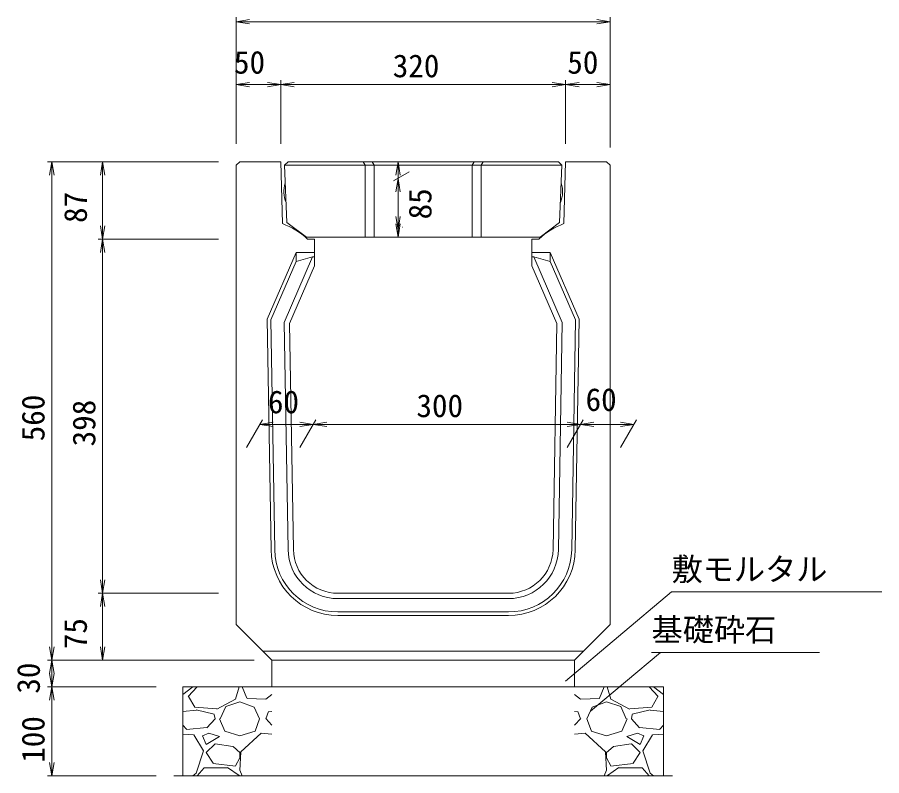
# Model space of a CAD drawing. Units: millimetres on the paper. Extents: x 2 to 843, y 0 to 594.
# Drawn here: x 333.6 to 430.7, y 421.3 to 506.5 of the extents above; entities that cross this region are included whole.
import ezdxf
from ezdxf.enums import TextEntityAlignment as Align

# ---------------------------------------------------------------- set-up
doc = ezdxf.new("R2010")
doc.units = ezdxf.units.MM
for name, color, linetype, lineweight in [('0_2', 7, 'Continuous', 18), ('D-STR-DIM（寸法）', 7, 'Continuous', 18), ('D-STR-HTXT（旗揚げ）', 7, 'Continuous', 18), ('D-STR-STR1（構造物）', 7, 'Continuous', 18), ('D-STR-STRn（構造物）', 7, 'Continuous', 18), ('D-STR（構造物外形線）', 1, 'Continuous', 18)]:
    doc.layers.add(name, color=color, linetype=linetype, lineweight=lineweight)
doc.layers.add('D-STR-TXT（文字）', color=7, linetype='Continuous')
doc.styles.add('ＭＳ ゴシック', font='')
doc.styles.get('ＭＳ ゴシック').set_extended_font_data('MS Gothic')

msp = doc.modelspace()

# ---------------------------------------------------------------- linework, layer by layer
at = {"layer": '0_2'}
for p, q in [((358.215, 506.014), (359.715, 506.264)), ((359.715, 505.764), (358.215, 506.014)), ((398.715, 506.264), (400.215, 506.014)), ((400.215, 506.014), (398.715, 505.764)), ((358.215, 498.953), (359.715, 499.203)), ((361.715, 499.203), (363.215, 498.953)), ((363.215, 498.953), (364.715, 499.203)), ((393.715, 499.203), (395.215, 498.953)), ((395.215, 498.953), (396.715, 499.203)), ((398.715, 499.203), (400.215, 498.953)), ((359.715, 498.703), (358.215, 498.953)), ((363.215, 498.953), (361.715, 498.703)), ((364.715, 498.703), (363.215, 498.953)), ((395.215, 498.953), (393.715, 498.703)), ((396.715, 498.703), (395.215, 498.953)), ((400.215, 498.953), (398.715, 498.703)), ((337.256, 488.789), (337.506, 490.289)), ((337.506, 490.289), (337.756, 488.789)), ((342.965, 488.789), (343.215, 490.289)), ((343.215, 490.289), (343.465, 488.789)), ((376.136, 488.789), (376.386, 490.289)), ((376.386, 490.289), (376.636, 488.789)), ((376.136, 486.906), (376.386, 488.406)), ((376.386, 488.406), (376.636, 486.906)), ((376.386, 482.624), (376.136, 484.124)), ((376.636, 484.124), (376.386, 482.624)), ((343.215, 481.589), (342.965, 483.089)), ((343.465, 483.089), (343.215, 481.589)), ((376.386, 481.789), (376.136, 483.289)), ((376.636, 483.289), (376.386, 481.789)), ((342.965, 480.089), (343.215, 481.589)), ((343.215, 481.589), (343.465, 480.089)), ((360.874, 460.763), (362.374, 461.013)), ((362.374, 460.513), (360.874, 460.763)), ((365.374, 461.013), (366.874, 460.763)), ((366.874, 460.763), (365.374, 460.513)), ((366.874, 460.763), (368.374, 461.013)), ((368.374, 460.513), (366.874, 460.763)), ((395.374, 461.013), (396.874, 460.763)), ((396.874, 460.763), (395.374, 460.513)), ((396.874, 460.763), (398.374, 461.013)), ((398.374, 460.513), (396.874, 460.763)), ((401.374, 461.013), (402.874, 460.763)), ((402.874, 460.763), (401.374, 460.513)), ((343.215, 441.789), (342.965, 443.289)), ((343.465, 443.289), (343.215, 441.789)), ((342.965, 440.289), (343.215, 441.789)), ((343.215, 441.789), (343.465, 440.289)), ((337.506, 434.289), (337.256, 435.789)), ((337.756, 435.789), (337.506, 434.289)), ((343.215, 434.289), (342.965, 435.789)), ((343.465, 435.789), (343.215, 434.289)), ((337.256, 432.789), (337.506, 434.289)), ((337.506, 434.289), (337.756, 432.789)), ((337.506, 431.289), (337.256, 432.789)), ((337.756, 432.789), (337.506, 431.289)), ((337.256, 429.789), (337.506, 431.289)), ((337.506, 431.289), (337.756, 429.789)), ((337.506, 421.289), (337.256, 422.789)), ((337.756, 422.789), (337.506, 421.289))]:
    msp.add_line(p, q, dxfattribs=at)
at = {"layer": '0_2', "color": 9}
for p, q in [((358.215, 506.014), (358.415, 506.014)), ((400.215, 506.014), (400.015, 506.014)), ((358.215, 498.953), (358.415, 498.953)), ((363.215, 498.953), (363.015, 498.953)), ((363.215, 498.953), (363.415, 498.953)), ((395.215, 498.953), (395.015, 498.953)), ((395.215, 498.953), (395.415, 498.953)), ((400.215, 498.953), (400.015, 498.953)), ((337.506, 490.289), (337.506, 490.089)), ((343.215, 490.289), (343.215, 490.089)), ((376.386, 490.289), (376.386, 490.089)), ((376.386, 488.406), (376.386, 488.206)), ((376.386, 482.624), (376.386, 482.824)), ((343.215, 481.589), (343.215, 481.789)), ((343.215, 481.589), (343.215, 481.389)), ((376.386, 481.789), (376.386, 481.989)), ((360.874, 460.763), (361.074, 460.763)), ((366.874, 460.763), (366.674, 460.763)), ((366.874, 460.763), (367.074, 460.763)), ((396.874, 460.763), (396.674, 460.763)), ((396.874, 460.763), (397.074, 460.763)), ((402.874, 460.763), (402.674, 460.763)), ((343.215, 441.789), (343.215, 441.989)), ((343.215, 441.789), (343.215, 441.589)), ((337.506, 434.289), (337.506, 434.489)), ((337.506, 434.289), (337.506, 434.089)), ((343.215, 434.289), (343.215, 434.489)), ((337.506, 431.289), (337.506, 431.489)), ((337.506, 431.289), (337.506, 431.089)), ((337.506, 421.289), (337.506, 421.489))]:
    msp.add_line(p, q, dxfattribs=at)
at = {"layer": 'D-STR-DIM（寸法）'}
for p, q in [((358.215, 492.289), (358.215, 506.514)), ((358.415, 506.014), (400.015, 506.014)), ((400.215, 491.889), (400.215, 506.514)), ((358.215, 492.289), (358.215, 499.453)), ((363.215, 492.289), (363.215, 499.453)), ((363.215, 492.304), (363.215, 499.453)), ((395.215, 492.289), (395.215, 499.453)), ((395.215, 492.289), (395.215, 499.453)), ((400.215, 491.889), (400.215, 499.453)), ((358.415, 498.953), (363.015, 498.953)), ((395.015, 498.953), (363.415, 498.953)), ((400.015, 498.953), (395.415, 498.953)), ((356.215, 490.289), (337.006, 490.289)), ((356.215, 490.289), (342.715, 490.289)), ((377.647, 490.289), (375.886, 490.289)), ((337.506, 490.089), (337.506, 434.489)), ((343.215, 490.089), (343.215, 481.789)), ((376.386, 490.089), (376.386, 481.989)), ((377.647, 489.135), (375.886, 488.118)), ((376.386, 488.206), (376.386, 482.824)), ((376.94, 482.944), (376.886, 482.913)), ((356.215, 481.589), (342.715, 481.589)), ((356.215, 481.589), (342.715, 481.589)), ((376.94, 481.789), (376.886, 481.789)), ((343.215, 481.389), (343.215, 441.989)), ((359.37, 458.157), (361.163, 461.263)), ((365.37, 458.157), (367.163, 461.263)), ((365.37, 458.157), (367.163, 461.263)), ((395.37, 458.157), (397.163, 461.263)), ((395.37, 458.157), (397.163, 461.263)), ((401.37, 458.157), (403.163, 461.263)), ((366.674, 460.763), (361.074, 460.763)), ((367.074, 460.763), (396.674, 460.763)), ((397.074, 460.763), (402.674, 460.763)), ((356.215, 441.789), (342.715, 441.789)), ((356.215, 441.789), (342.715, 441.789)), ((343.215, 441.589), (343.215, 434.489)), ((359.215, 434.289), (337.006, 434.289)), ((360.215, 434.289), (337.006, 434.289)), ((337.506, 434.089), (337.506, 431.489)), ((360.215, 434.289), (342.715, 434.289)), ((349.215, 431.289), (337.006, 431.289)), ((349.215, 431.289), (337.006, 431.289)), ((337.506, 431.089), (337.506, 421.489)), ((349.215, 421.289), (337.006, 421.289))]:
    msp.add_line(p, q, dxfattribs=at)
at = {"layer": 'D-STR-HTXT（旗揚げ）'}
for p, q in [((395.196, 431.923), (407.113, 441.936)), ((430.711, 441.936), (407.113, 441.936)), ((398.002, 428.552), (405.867, 435.146)), ((423.731, 435.146), (404.867, 435.146))]:
    msp.add_line(p, q, dxfattribs=at)
at = {"layer": 'D-STR-STR1（構造物）'}
for p, q in [((372.474, 490.289), (372.715, 489.889)), ((373.474, 490.289), (373.715, 489.889)), ((384.957, 490.289), (384.715, 489.889)), ((385.957, 490.289), (385.715, 489.889)), ((363.632, 489.889), (394.798, 489.889)), ((372.715, 481.789), (372.715, 489.889)), ((373.715, 481.789), (373.715, 489.889)), ((384.715, 481.789), (384.715, 489.889)), ((385.715, 481.789), (385.715, 489.889)), ((364.939, 480.089), (361.707, 472.585)), ((364.939, 480.089), (367.015, 480.089)), ((364.944, 479.089), (364.939, 480.089)), ((393.491, 480.089), (391.415, 480.089)), ((393.486, 479.089), (393.491, 480.089)), ((393.491, 480.089), (396.724, 472.585)), ((364.944, 479.089), (362.108, 472.506)), ((366.793, 479.589), (363.613, 472.208)), ((366.793, 479.589), (364.944, 479.089)), ((367.015, 479.589), (366.793, 479.589)), ((391.415, 479.589), (391.638, 479.589)), ((391.638, 479.589), (394.817, 472.208)), ((391.638, 479.589), (393.486, 479.089)), ((393.486, 479.089), (396.322, 472.506)), ((362.134, 446.666), (361.707, 472.585)), ((362.534, 446.672), (362.108, 472.506)), ((364.034, 446.697), (363.613, 472.208)), ((394.396, 446.697), (394.817, 472.208)), ((395.896, 446.672), (396.322, 472.506)), ((396.296, 446.666), (396.724, 472.585)), ((388.797, 441.189), (369.633, 441.189)), ((388.797, 439.689), (369.633, 439.689)), ((388.797, 439.289), (369.633, 439.289))]:
    msp.add_line(p, q, dxfattribs=at)
for centre, radius, start, end in [((366.559, 486.907), 3, 161.36074, 203.43968), ((391.871, 486.907), 3, 336.56032, 18.63926), ((369.633, 446.789), 7.5, 180.94539, 270), ((369.633, 446.789), 7.1, 180.94539, 270), ((369.633, 446.789), 5.6, 180.94539, 270), ((388.797, 446.789), 5.6, 270, 359.05461), ((388.797, 446.789), 7.1, 270, 359.05461), ((388.797, 446.789), 7.5, 270, 359.05461)]:
    msp.add_arc(centre, radius, start, end, dxfattribs=at)
at = {"layer": 'D-STR-STRn（構造物）'}
for p, q in [((362.215, 434.289), (362.215, 431.289)), ((396.215, 434.289), (396.215, 431.289)), ((362.215, 431.289), (352.215, 431.289)), ((352.215, 431.289), (352.215, 421.289)), ((352.215, 430.419), (353.341, 431.289)), ((352.833, 430.185), (353.826, 431.289)), ((358.536, 431.284), (358.136, 429.884)), ((358.877, 431.289), (359.416, 430.008)), ((397.215, 431.289), (361.215, 431.289)), ((396.215, 431.289), (406.215, 431.289)), ((399.554, 431.289), (399.014, 430.008)), ((399.894, 431.284), (400.294, 429.884)), ((405.598, 430.185), (404.604, 431.289)), ((406.215, 430.419), (405.089, 431.289)), ((406.215, 431.289), (406.215, 421.289)), ((353.552, 428.98), (352.852, 430.18)), ((361.533, 429.892), (362.215, 430.419)), ((396.897, 429.892), (396.215, 430.419)), ((404.878, 428.98), (405.578, 430.18)), ((358.137, 429.878), (356.037, 428.778)), ((357.034, 429.085), (358.634, 429.585)), ((358.629, 429.584), (360.229, 428.984)), ((359.427, 429.98), (361.527, 429.88)), ((399.004, 429.98), (396.904, 429.88)), ((399.801, 429.584), (398.201, 428.984)), ((401.397, 429.085), (399.797, 429.585)), ((400.293, 429.878), (402.393, 428.778)), ((353.741, 428.673), (352.215, 428.513)), ((356.026, 428.806), (353.526, 429.006)), ((355.729, 428.19), (353.729, 428.69)), ((355.834, 427.678), (355.734, 428.178)), ((356.43, 427.684), (357.03, 429.084)), ((360.234, 428.982), (360.834, 427.682)), ((361.53, 427.687), (361.83, 428.487)), ((362.215, 428.513), (361.841, 428.473)), ((396.215, 428.513), (396.589, 428.473)), ((396.9, 427.687), (396.6, 428.487)), ((398.196, 428.982), (397.596, 427.682)), ((402, 427.684), (401.4, 429.084)), ((402.404, 428.806), (404.904, 429.006)), ((402.597, 427.678), (402.697, 428.178)), ((402.701, 428.19), (404.701, 428.69)), ((404.689, 428.673), (406.215, 428.513)), ((355.833, 427.685), (354.933, 426.685)), ((356.324, 427.688), (356.924, 426.288)), ((360.329, 426.289), (360.829, 427.689)), ((362.215, 426.969), (361.529, 427.717)), ((396.215, 426.969), (396.901, 427.717)), ((398.101, 426.289), (397.601, 427.689)), ((402.107, 427.688), (401.507, 426.288)), ((402.598, 427.685), (403.498, 426.685)), ((352.629, 426.517), (352.215, 426.969)), ((354.926, 426.691), (352.626, 426.491)), ((356.925, 426.277), (358.625, 425.777)), ((358.638, 425.779), (360.338, 426.279)), ((399.792, 425.779), (398.092, 426.279)), ((401.506, 426.277), (399.806, 425.777)), ((403.505, 426.691), (405.805, 426.491)), ((405.801, 426.517), (406.215, 426.969)), ((353.435, 425.875), (352.215, 425.976)), ((354.555, 424.091), (353.455, 425.891)), ((354.429, 425.785), (354.829, 424.785)), ((355.131, 426.081), (354.431, 425.781)), ((354.829, 424.787), (356.329, 425.687)), ((356.336, 425.687), (355.136, 426.087)), ((361.035, 426.084), (358.735, 423.984)), ((362.215, 425.976), (361.035, 426.075)), ((396.215, 425.976), (397.395, 426.075)), ((397.395, 426.084), (399.695, 423.984)), ((402.095, 425.687), (403.295, 426.087)), ((403.601, 424.787), (402.101, 425.687)), ((403.299, 426.081), (403.999, 425.781)), ((404.001, 425.785), (403.601, 424.785)), ((403.876, 424.091), (404.976, 425.891)), ((404.995, 425.875), (406.215, 425.976)), ((355.832, 424.885), (354.832, 423.885)), ((357.844, 424.59), (355.844, 424.89)), ((358.654, 423.864), (357.854, 424.564)), ((399.777, 423.864), (400.577, 424.564)), ((400.586, 424.59), (402.586, 424.89)), ((402.598, 424.885), (403.598, 423.885)), ((353.734, 421.582), (354.534, 424.082)), ((354.829, 423.888), (355.629, 422.688)), ((358.728, 423.99), (358.628, 421.89)), ((358.633, 423.285), (358.633, 423.885)), ((399.702, 423.99), (399.802, 421.89)), ((399.798, 423.285), (399.798, 423.885)), ((403.601, 423.888), (402.801, 422.688)), ((404.697, 421.582), (403.897, 424.082)), ((355.636, 422.68), (358.136, 422.38)), ((358.135, 422.386), (358.635, 423.286)), ((400.295, 422.386), (399.795, 423.286)), ((402.795, 422.68), (400.295, 422.38)), ((353.341, 421.289), (353.733, 421.592)), ((353.826, 421.289), (354.633, 422.185)), ((354.633, 422.185), (357.233, 422.185)), ((357.229, 422.208), (358.529, 421.308)), ((358.616, 421.908), (358.877, 421.289)), ((399.814, 421.908), (399.554, 421.289)), ((401.201, 422.208), (399.901, 421.308)), ((403.798, 422.185), (401.198, 422.185)), ((404.604, 421.289), (403.798, 422.185)), ((405.089, 421.289), (404.697, 421.592)), ((351.215, 421.289), (407.215, 421.289))]:
    msp.add_line(p, q, dxfattribs=at)
at = {"layer": 'D-STR（構造物外形線）'}
for p, q in [((358.615, 490.289), (358.215, 489.889)), ((358.615, 490.289), (363.215, 490.289)), ((363.415, 483.323), (363.215, 490.289)), ((363.632, 489.889), (364.032, 490.289)), ((364.032, 490.289), (394.398, 490.289)), ((394.798, 489.889), (394.398, 490.289)), ((395.015, 483.323), (395.215, 490.289)), ((399.815, 490.289), (395.215, 490.289)), ((399.815, 490.289), (400.215, 489.889)), ((358.215, 438.289), (358.215, 489.889)), ((363.632, 489.889), (363.901, 483.472)), ((394.798, 489.889), (394.529, 483.472)), ((400.215, 438.289), (400.215, 489.889)), ((363.901, 483.472), (366.09, 481.789)), ((394.529, 483.472), (392.34, 481.789)), ((366.09, 481.789), (392.34, 481.789)), ((367.015, 481.589), (366.215, 481.589)), ((367.015, 481.589), (367.015, 478.589)), ((391.415, 481.589), (391.415, 478.589)), ((391.415, 481.589), (392.215, 481.589)), ((367.015, 478.589), (364.215, 472.089)), ((391.415, 478.589), (394.215, 472.089)), ((364.634, 446.707), (364.215, 472.089)), ((393.796, 446.707), (394.215, 472.089)), ((388.797, 441.789), (369.633, 441.789)), ((362.215, 434.289), (358.215, 438.289)), ((396.215, 434.289), (400.215, 438.289)), ((397.215, 435.289), (361.215, 435.289)), ((396.215, 434.289), (362.215, 434.289))]:
    msp.add_line(p, q, dxfattribs=at)
for centre, radius, start, end in [((360.694, 475.8), 8, 46.35923, 70.11492), ((397.736, 475.8), 8, 109.88508, 133.64077), ((369.633, 446.789), 5, 180.94539, 270), ((388.797, 446.789), 5, 270, 359.05461)]:
    msp.add_arc(centre, radius, start, end, dxfattribs=at)

# ---------------------------------------------------------------- texts
at = {"layer": 'D-STR-DIM（寸法）', "style": 'ＭＳ ゴシック'}
for s, p in [('50', (357.964, 499.405)), ('320', (375.795, 499.003)), ('50', (395.397, 499.405)), ('60', (361.776, 461.246)), ('300', (378.454, 460.813)), ('60', (397.453, 461.505))]:
    msp.add_text(s, height=2.566, dxfattribs=at).set_placement(p, align=Align.BOTTOM_LEFT)
for s, p in [('87', (342.215, 483.403)), ('85', (380.914, 483.801)), ('85', (380.914, 483.801)), ('560', (337.456, 458.869)), ('398', (343.165, 458.296)), ('75', (342.215, 435.507)), ('30', (336.931, 430.506)), ('100', (337.456, 422.745))]:
    msp.add_text(s, height=2.566, rotation=90, dxfattribs=at).set_placement(p, align=Align.BOTTOM_LEFT)
at = {"layer": 'D-STR-TXT（文字）', "style": 'ＭＳ ゴシック'}
for s, p in [('敷モルタル', (407.113, 442.436)), ('基礎砕石', (404.867, 435.646))]:
    msp.add_text(s, height=2.566, dxfattribs=at).set_placement(p, align=Align.BOTTOM_LEFT)

doc.saveas('drawing.dxf')
